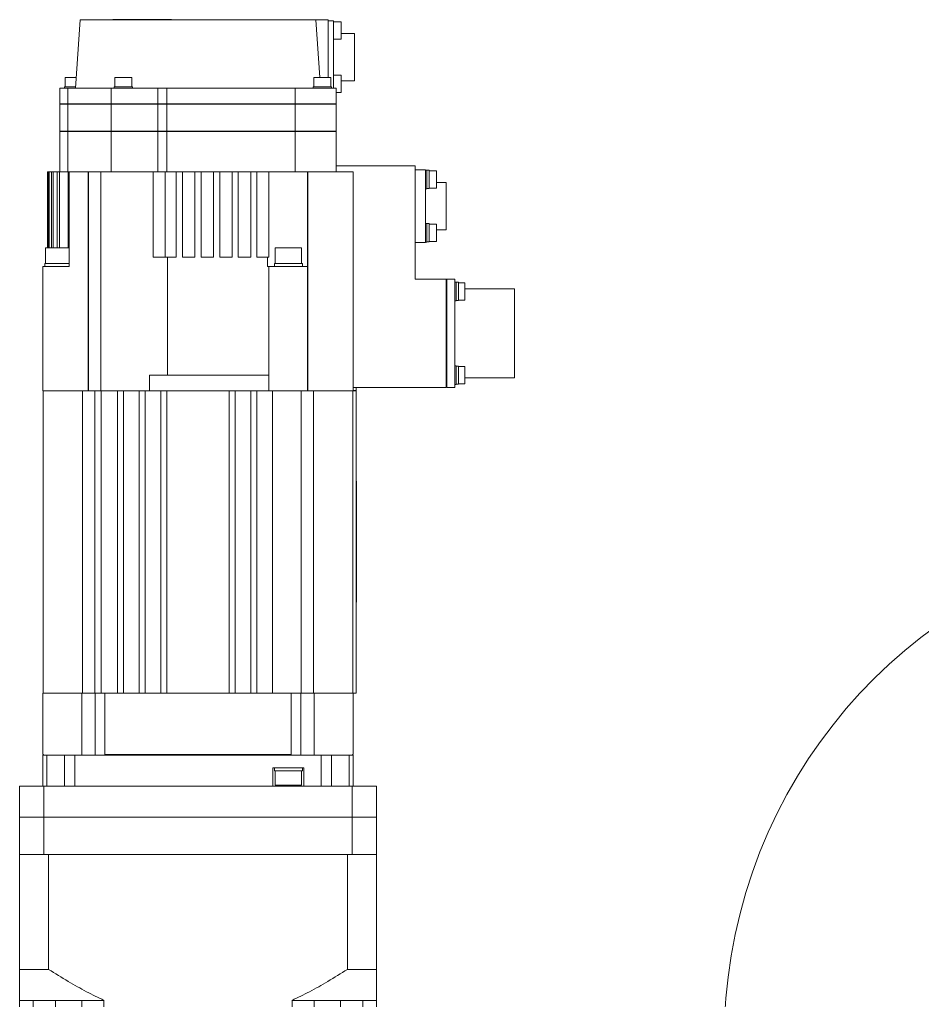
# Model space of a CAD drawing. Extents: x 500 to 100500, y -14500 to 21140.
# Drawn here: x 6119 to 6410, y -5158 to -4841.9 of the extents above; entities that cross this region are included whole.
import ezdxf

# ---------------------------------------------------------------- set-up
doc = ezdxf.new("R2010")
doc.units = 0
doc.linetypes.add('SLD-Solid', pattern=[0])
doc.layers.get('0').update_dxf_attribs({"linetype": 'CONTINUOUS'})
doc.layers.add('D', color=7, linetype='CONTINUOUS')
doc.layers.add('M06SMMF-001B', color=7, linetype='CONTINUOUS')
doc.layers.add('MODEL', color=7, linetype='SLD-Solid', lineweight=15)

# ---------------------------------------------------------------- blocks, each defined once
blk = doc.blocks.new('KZXCVASDF123')
at = {"color": 7, "linetype": 'Continuous', "lineweight": 18}
blk.add_arc((-58560.92, -66053.57, 21.36), 164, 90, 241.4079, dxfattribs=at)
blk = doc.blocks.new('KA$C03f0ad08')
at = {"layer": 'MODEL', "color": 4}
for p, q in [((104, 2151.6), (102.5, 2129.6)), ((180, 2151.6), (104, 2151.6)), ((114.5, 2151.7), (114.5, 2151.6)), ((114.5, 2151.7), (133.5, 2151.7)), ((133.5, 2151.7), (133.5, 2151.6)), ((181.26, 2133.05), (180, 2151.6)), ((180, 2151.6), (184, 2151.6)), ((184, 2133.05), (184, 2151.6)), ((185.7, 2151.3), (184, 2151.3)), ((185.7, 2151.3), (185.7, 2129.6)), ((188.1, 2151.03), (185.7, 2151.03)), ((188.1, 2151.03), (188.1, 2148.23)), ((188.1, 2148.23), (188.1, 2145.43)), ((192.4, 2147.25), (188.1, 2147.25)), ((192.4, 2147.25), (192.4, 2131.95)), ((185.7, 2145.43), (188.1, 2145.43)), ((188.1, 2133.77), (185.7, 2133.77)), ((188.1, 2133.77), (188.1, 2128.17)), ((99.18, 2133.05), (99.18, 2130.05)), ((99.18, 2133.05), (102.74, 2133.05)), ((115.17, 2133.05), (115.17, 2130.05)), ((115.17, 2133.05), (120.67, 2133.05)), ((120.67, 2130.05), (120.67, 2133.05)), ((179.32, 2133.05), (179.32, 2130.05)), ((179.32, 2133.05), (182.07, 2133.05)), ((182.07, 2133.05), (184.82, 2133.05)), ((184.82, 2130.05), (184.82, 2133.05)), ((188.1, 2131.95), (192.4, 2131.95)), ((97.5, 2129.6), (97.5, 2124.6)), ((97.5, 2129.6), (100, 2129.6)), ((98.98, 2130.05), (98.98, 2129.6)), ((98.98, 2130.05), (102.53, 2130.05)), ((100, 2129.6), (100, 2124.6)), ((100, 2129.6), (114, 2129.6)), ((114, 2129.6), (114, 2124.6)), ((114, 2129.6), (129, 2129.6)), ((114.97, 2130.05), (114.97, 2129.6)), ((114.97, 2130.05), (120.87, 2130.05)), ((120.87, 2129.6), (120.87, 2130.05)), ((129, 2129.6), (129, 2124.6)), ((129, 2129.6), (132, 2129.6)), ((132, 2129.6), (132, 2124.6)), ((132, 2129.6), (173.3, 2129.6)), ((173.3, 2129.6), (173.3, 2124.6)), ((173.3, 2129.6), (186.5, 2129.6)), ((179.12, 2130.05), (179.12, 2129.6)), ((179.12, 2130.05), (182.07, 2130.05)), ((182.07, 2130.05), (185.02, 2130.05)), ((185.02, 2129.6), (185.02, 2130.05)), ((186.5, 2129.6), (186.5, 2124.6)), ((186.5, 2128.17), (188.1, 2128.17)), ((100, 2124.6), (97.5, 2124.6)), ((97.5, 2124.5), (97.5, 2115.7)), ((100, 2124.5), (97.5, 2124.5)), ((114, 2124.6), (100, 2124.6)), ((100, 2124.5), (100, 2115.7)), ((114, 2124.5), (100, 2124.5)), ((101.5, 2124.6), (101.5, 2124.5)), ((129, 2124.6), (114, 2124.6)), ((114, 2124.5), (114, 2115.7)), ((129, 2124.5), (114, 2124.5)), ((132, 2124.6), (129, 2124.6)), ((129, 2124.5), (129, 2115.7)), ((132, 2124.5), (129, 2124.5)), ((173.3, 2124.6), (132, 2124.6)), ((132, 2124.5), (132, 2115.7)), ((173.3, 2124.5), (132, 2124.5)), ((186.5, 2124.6), (173.3, 2124.6)), ((173.3, 2124.5), (173.3, 2115.7)), ((186.5, 2124.5), (173.3, 2124.5)), ((182.5, 2124.5), (182.5, 2124.6)), ((186.5, 2124.5), (186.5, 2115.7)), ((97.5, 2115.7), (100, 2115.7)), ((97.5, 2102.6), (97.5, 2115.6)), ((100, 2115.6), (97.5, 2115.6)), ((100, 2115.7), (114, 2115.7)), ((100, 2115.6), (100, 2102.6)), ((114, 2115.6), (100, 2115.6)), ((101.5, 2115.7), (101.5, 2115.6)), ((114, 2115.7), (129, 2115.7)), ((114, 2102.6), (114, 2115.6)), ((129, 2115.6), (114, 2115.6)), ((129, 2115.7), (132, 2115.7)), ((129, 2102.6), (129, 2115.6)), ((132, 2115.6), (129, 2115.6)), ((132, 2115.7), (173.3, 2115.7)), ((132, 2102.6), (132, 2115.6)), ((173.3, 2115.6), (132, 2115.6)), ((173.3, 2115.7), (186.5, 2115.7)), ((173.3, 2115.6), (173.3, 2102.6)), ((186.5, 2115.6), (173.3, 2115.6)), ((182.5, 2115.6), (182.5, 2115.7)), ((186.5, 2102.6), (186.5, 2115.6)), ((93.5, 2102.6), (93.5, 2078.1)), ((93.51, 2102.6), (93.5, 2102.6)), ((93.51, 2102.6), (93.51, 2078.1)), ((93.76, 2102.6), (93.51, 2102.6)), ((93.76, 2078.1), (93.76, 2102.6)), ((94.01, 2102.6), (93.76, 2102.6)), ((94.01, 2102.6), (94.01, 2078.1)), ((94.76, 2102.6), (94.01, 2102.6)), ((94.76, 2078.1), (94.76, 2102.6)), ((95.27, 2102.6), (94.76, 2102.6)), ((95.27, 2102.6), (95.27, 2078.1)), ((96.58, 2102.6), (95.27, 2102.6)), ((96.58, 2078.1), (96.58, 2102.6)), ((97.38, 2102.6), (96.58, 2102.6)), ((97.38, 2102.6), (97.38, 2078.1)), ((100.1, 2102.6), (97.38, 2102.6)), ((100.1, 2078.1), (100.1, 2102.6)), ((100.45, 2102.6), (100.1, 2102.6)), ((100.45, 2072.1), (100.45, 2102.6)), ((106.59, 2102.6), (100.45, 2102.6)), ((106.59, 2102.6), (106.59, 2032.1)), ((106.7, 2102.6), (106.59, 2102.6)), ((106.7, 2102.6), (106.7, 2032.1)), ((110.7, 2102.6), (106.7, 2102.6)), ((110.7, 2032.1), (110.7, 2102.6)), ((127.57, 2102.6), (110.7, 2102.6)), ((127.57, 2102.6), (127.57, 2075.1)), ((131.37, 2102.6), (127.57, 2102.6)), ((131.37, 2075.1), (131.37, 2102.6)), ((135, 2102.6), (131.37, 2102.6)), ((135, 2075.1), (135, 2102.6)), ((137, 2102.6), (135, 2102.6)), ((137, 2102.6), (137, 2075.1)), ((141, 2102.6), (137, 2102.6)), ((141, 2075.1), (141, 2102.6)), ((143, 2102.6), (141, 2102.6)), ((143, 2102.6), (143, 2075.1)), ((147, 2102.6), (143, 2102.6)), ((147, 2075.1), (147, 2102.6)), ((149, 2102.6), (147, 2102.6)), ((149, 2102.6), (149, 2075.1)), ((153, 2102.6), (149, 2102.6)), ((153, 2075.1), (153, 2102.6)), ((155, 2102.6), (153, 2102.6)), ((155, 2102.6), (155, 2075.1)), ((159, 2102.6), (155, 2102.6)), ((159, 2075.1), (159, 2102.6)), ((161, 2102.6), (159, 2102.6)), ((161, 2102.6), (161, 2075.1)), ((164.8, 2102.6), (161, 2102.6)), ((164.8, 2075.1), (164.8, 2102.6)), ((177.3, 2102.6), (164.8, 2102.6)), ((177.3, 2072.1), (177.3, 2102.6)), ((177.41, 2102.6), (177.3, 2102.6)), ((177.41, 2102.6), (177.41, 2032.1)), ((192, 2102.6), (177.41, 2102.6)), ((212, 2104.6), (186.5, 2104.6)), ((192, 2102.6), (192, 2032.1)), ((212, 2104.6), (212, 2068.1)), ((215.3, 2103.3), (212, 2103.3)), ((215.3, 2103.3), (215.3, 2079.9)), ((215.8, 2103.2), (215.3, 2103.2)), ((215.8, 2097.2), (215.8, 2103.2)), ((216.5, 2103.15), (215.8, 2103.15)), ((216.5, 2103.15), (216.5, 2097.25)), ((218.9, 2103), (216.5, 2103)), ((218.9, 2103), (218.9, 2097.4)), ((222, 2099.25), (218.9, 2099.25)), ((222, 2083.95), (222, 2099.25)), ((215.3, 2097.2), (215.8, 2097.2)), ((215.8, 2097.25), (216.5, 2097.25)), ((216.5, 2097.4), (218.9, 2097.4)), ((215.8, 2086), (215.3, 2086)), ((215.8, 2080), (215.8, 2086)), ((216.5, 2085.95), (215.8, 2085.95)), ((216.5, 2085.95), (216.5, 2080.05)), ((218.9, 2085.8), (216.5, 2085.8)), ((218.9, 2085.8), (218.9, 2080.2)), ((218.9, 2083.95), (222, 2083.95)), ((215.3, 2080), (215.8, 2080)), ((215.8, 2080.05), (216.5, 2080.05)), ((216.5, 2080.2), (218.9, 2080.2)), ((92.88, 2078.1), (92.88, 2073.1)), ((92.88, 2078.1), (100.45, 2078.1)), ((166.89, 2078.1), (166.89, 2073.1)), ((166.89, 2078.1), (175.39, 2078.1)), ((175.39, 2073.1), (175.39, 2078.1)), ((215.3, 2079.9), (212, 2079.9)), ((132.2, 2075.1), (127.57, 2075.1)), ((132.2, 2037.1), (132.2, 2075.1)), ((135, 2075.1), (132.2, 2075.1)), ((141, 2075.1), (137, 2075.1)), ((147, 2075.1), (143, 2075.1)), ((153, 2075.1), (149, 2075.1)), ((159, 2075.1), (155, 2075.1)), ((164.39, 2075.1), (161, 2075.1)), ((164.39, 2072.1), (164.39, 2075.1)), ((164.8, 2075.1), (164.39, 2075.1)), ((92, 2072.1), (92, 2032.1)), ((92, 2072.1), (100.45, 2072.1)), ((92.63, 2073.1), (92.63, 2072.1)), ((92.63, 2073.1), (100.45, 2073.1)), ((164.39, 2072.1), (164.8, 2072.1)), ((164.8, 2072.1), (164.8, 2032.1)), ((164.8, 2072.1), (177.3, 2072.1)), ((166.64, 2073.1), (166.64, 2072.1)), ((166.64, 2073.1), (175.64, 2073.1)), ((175.64, 2072.1), (175.64, 2073.1)), ((177.3, 2072.1), (177.3, 2032.1)), ((222, 2068.1), (212, 2068.1)), ((222, 2033.1), (222, 2068.1)), ((222.2, 2068), (222, 2068)), ((224.76, 2068.1), (222.2, 2068.1)), ((222.2, 2068.1), (222.2, 2033.1)), ((224.76, 2068.1), (224.76, 2033.1)), ((225.26, 2067.08), (224.76, 2067.08)), ((225.26, 2067.08), (225.26, 2064.08)), ((225.96, 2067.03), (225.26, 2067.03)), ((225.96, 2067.03), (225.96, 2064.08)), ((227.96, 2066.83), (225.96, 2066.83)), ((227.96, 2066.83), (227.96, 2064.08)), ((244, 2064.9), (227.96, 2064.9)), ((244, 2064.9), (244, 2036.3)), ((224.76, 2061.08), (225.26, 2061.08)), ((225.26, 2064.08), (225.26, 2061.08)), ((225.26, 2061.13), (225.96, 2061.13)), ((225.96, 2064.08), (225.96, 2061.13)), ((225.96, 2061.33), (227.96, 2061.33)), ((227.96, 2064.08), (227.96, 2061.33)), ((225.26, 2040.11), (224.76, 2040.11)), ((225.26, 2040.11), (225.26, 2034.11)), ((225.96, 2040.06), (225.26, 2040.06)), ((225.96, 2040.06), (225.96, 2034.16)), ((227.96, 2039.86), (225.96, 2039.86)), ((227.96, 2039.86), (227.96, 2034.36)), ((126.39, 2037.1), (126.39, 2032.1)), ((126.39, 2037.1), (164.8, 2037.1)), ((227.96, 2036.3), (244, 2036.3)), ((222, 2033.1), (192, 2033.1)), ((193, 2033.1), (193, 2032.2)), ((222.2, 2033.2), (222, 2033.2)), ((224.76, 2033.1), (222.2, 2033.1)), ((224.76, 2034.11), (225.26, 2034.11)), ((225.26, 2034.16), (225.96, 2034.16)), ((225.96, 2034.36), (227.96, 2034.36)), ((92, 2032.1), (106.59, 2032.1)), ((92.1, 2032.1), (92.1, 1934.6)), ((104.79, 1934.6), (104.79, 2032.1)), ((106.59, 2032.1), (106.7, 2032.1)), ((106.84, 2032.1), (106.7, 2032.1)), ((108.75, 2032.1), (106.84, 2032.1)), ((110.75, 2032.1), (108.75, 2032.1)), ((108.75, 2032.1), (108.75, 1934.6)), ((110.75, 2032.1), (110.75, 1934.6)), ((110.75, 2032.1), (116, 2032.1)), ((116, 2032.1), (116, 1934.6)), ((118, 2032.1), (116, 2032.1)), ((118, 2032.1), (118, 1934.6)), ((118, 2032.1), (123, 2032.1)), ((125, 2032.1), (123, 2032.1)), ((123, 2032.1), (123, 1934.6)), ((125, 2032.1), (125, 1934.6)), ((125, 2032.1), (126.39, 2032.1)), ((126.39, 2032.1), (130, 2032.1)), ((132, 2032.1), (130, 2032.1)), ((130, 2032.1), (130, 1934.6)), ((132, 2032.1), (152, 2032.1)), ((132, 2032.1), (132, 1934.6)), ((152, 2032.1), (152, 1934.6)), ((154, 2032.1), (152, 2032.1)), ((154, 2032.1), (159, 2032.1)), ((154, 2032.1), (154, 1934.6)), ((161, 2032.1), (159, 2032.1)), ((159, 2032.1), (159, 1934.6)), ((161, 2032.1), (164.8, 2032.1)), ((161, 2032.1), (161, 1934.6)), ((164.8, 2032.1), (177.3, 2032.1)), ((166, 2032.1), (166, 1934.6)), ((175.25, 2032.1), (175.25, 1934.6)), ((177.3, 2032.1), (177.41, 2032.1)), ((179.21, 2032.1), (177.41, 2032.1)), ((179.21, 2032.1), (179.21, 1934.6)), ((191.9, 2032.1), (179.21, 2032.1)), ((191.9, 2032.1), (191.9, 1934.6)), ((192, 2032.1), (191.9, 2032.1)), ((193, 2032.2), (192, 2032.2)), ((192, 2032.1), (193, 2032.1)), ((193, 2032.1), (193, 1934.6)), ((193.1, 2002.9), (193, 2002.9)), ((193.1, 2002.9), (193.1, 1963.9)), ((193.1, 1963.9), (193, 1963.9)), ((92, 1934.6), (92, 1914.8)), ((92, 1934.6), (92.1, 1934.6)), ((92.1, 1934.6), (104.66, 1934.6)), ((104.56, 1934.6), (104.56, 1914.6)), ((104.66, 1934.6), (108.75, 1934.6)), ((108.75, 1934.6), (110.75, 1934.6)), ((108.86, 1914.6), (108.86, 1934.6)), ((110.75, 1934.6), (112, 1934.6)), ((112, 1934.6), (112, 1914.8)), ((112, 1934.6), (172, 1934.6)), ((172, 1934.6), (172, 1914.8)), ((172, 1934.6), (172.03, 1934.6)), ((172.03, 1934.6), (175.25, 1934.6)), ((175.14, 1934.6), (175.14, 1914.6)), ((175.25, 1934.6), (179.34, 1934.6)), ((179.34, 1934.6), (191.9, 1934.6)), ((179.44, 1914.6), (179.44, 1934.6)), ((191.9, 1934.6), (192, 1934.6)), ((192, 1934.6), (192, 1914.8)), ((193, 1934.6), (192, 1934.6)), ((92.2, 1914.8), (92, 1914.8)), ((92, 1904.6), (92, 1914.6)), ((92, 1914.6), (93.25, 1914.6)), ((92.2, 1914.6), (92.2, 1914.8)), ((93.25, 1914.6), (93.25, 1904.6)), ((99.01, 1914.6), (93.25, 1914.6)), ((99.01, 1904.6), (99.01, 1914.6)), ((99.01, 1914.6), (102.31, 1914.6)), ((102.31, 1914.6), (102.31, 1904.6)), ((181.69, 1914.6), (102.31, 1914.6)), ((111.95, 1914.8), (111.95, 1914.6)), ((112, 1914.8), (111.95, 1914.8)), ((172, 1914.8), (112, 1914.8)), ((172.05, 1914.8), (172, 1914.8)), ((172.05, 1914.6), (172.05, 1914.8)), ((181.69, 1904.6), (181.69, 1914.6)), ((181.69, 1914.6), (184.99, 1914.6)), ((184.99, 1914.6), (184.99, 1904.6)), ((190.75, 1914.6), (184.99, 1914.6)), ((190.75, 1904.6), (190.75, 1914.6)), ((190.75, 1914.6), (192, 1914.6)), ((191.8, 1914.8), (191.8, 1914.6)), ((192, 1914.8), (191.8, 1914.8)), ((192, 1914.6), (192, 1904.6)), ((176.14, 1910.6), (166.14, 1910.6)), ((166.14, 1910.6), (166.14, 1904.6)), ((166.64, 1910.6), (166.64, 1909.6)), ((175.64, 1909.6), (166.64, 1909.6)), ((166.89, 1909.6), (166.89, 1905)), ((175.39, 1905), (175.39, 1909.6)), ((175.64, 1909.6), (175.64, 1910.6)), ((176.14, 1910.6), (176.14, 1904.6)), ((84.5, 1904.6), (92.3, 1904.6)), ((84.5, 1904.6), (84.5, 1894.6)), ((92.3, 1894.6), (92.3, 1904.6)), ((92.3, 1904.6), (191.7, 1904.6)), ((171.14, 1905), (166.89, 1905)), ((175.39, 1905), (171.14, 1905)), ((191.7, 1904.6), (199.5, 1904.6)), ((191.7, 1904.6), (191.7, 1894.6)), ((199.5, 1894.6), (199.5, 1904.6)), ((84.5, 1894.6), (92.3, 1894.6)), ((84.5, 1894.6), (84.5, 1882.6)), ((92.3, 1894.6), (191.7, 1894.6)), ((92.3, 1882.6), (92.3, 1894.6)), ((191.7, 1894.6), (199.5, 1894.6)), ((191.7, 1894.6), (191.7, 1882.6)), ((199.5, 1882.6), (199.5, 1894.6)), ((84.5, 1882.6), (92.3, 1882.6)), ((84.5, 1845.6), (84.5, 1882.6)), ((92.13, 1882.6), (92.04, 1882.6)), ((92.3, 1882.6), (191.7, 1882.6)), ((93.85, 1882.6), (190.15, 1882.6)), ((93.85, 1845.6), (93.85, 1882.6)), ((190.15, 1845.6), (190.15, 1882.6)), ((191.7, 1882.6), (199.5, 1882.6)), ((199.5, 1845.6), (199.5, 1882.6)), ((84.5, 1845.6), (93.85, 1845.6)), ((190.15, 1845.6), (199.5, 1845.6)), ((84.5, 1835.6), (88.88, 1835.6)), ((84.5, 1821.6), (84.5, 1835.6)), ((104.54, 1835.6), (88.88, 1835.6)), ((88.88, 1821.6), (88.88, 1835.6)), ((96.04, 1821.6), (96.04, 1835.6)), ((104.54, 1835.6), (111.69, 1835.6)), ((104.54, 1821.6), (104.54, 1835.6)), ((111.69, 1821.6), (111.69, 1835.6)), ((172.31, 1821.6), (172.31, 1835.6)), ((172.31, 1835.6), (179.46, 1835.6)), ((179.46, 1835.6), (195.12, 1835.6)), ((179.46, 1821.6), (179.46, 1835.6)), ((187.96, 1821.6), (187.96, 1835.6)), ((195.12, 1835.6), (199.5, 1835.6)), ((195.12, 1821.6), (195.12, 1835.6)), ((199.5, 1821.6), (199.5, 1835.6))]:
    blk.add_line(p, q, dxfattribs=at)
for points, knots in [([(84.5, 1835.6), (84.5, 1836.51), (84.5, 1838.42), (84.5, 1841.77), (84.5, 1844.29), (84.5, 1845.6)], [0, 0, 0, 0, 0.306424, 0.638137, 1, 1, 1, 1]), ([(93.85, 1845.6), (95.94, 1844.28), (99.96, 1841.77), (105.91, 1838.41), (109.82, 1836.51), (111.69, 1835.6)], [0, 0, 0, 0, 0.36299, 0.69464, 1, 1, 1, 1]), ([(172.31, 1835.6), (174.19, 1836.51), (178.11, 1838.42), (184.05, 1841.77), (188.06, 1844.29), (190.15, 1845.6)], [0, 0, 0, 0, 0.306436, 0.638149, 1, 1, 1, 1]), ([(199.5, 1845.6), (199.5, 1844.28), (199.5, 1841.77), (199.5, 1838.41), (199.5, 1836.51), (199.5, 1835.6)], [0, 0, 0, 0, 0.362975, 0.694626, 1, 1, 1, 1])]:
    blk.add_open_spline(points, degree=3, knots=knots, dxfattribs=at)

msp = doc.modelspace()

# ---------------------------------------------------------------- block references
at = {"layer": 'D', "color": 1}
msp.add_blockref('KZXCVASDF123', (65071.07, 60883.04, -31.83), dxfattribs=at)
at = {"layer": 'M06SMMF-001B'}
msp.add_blockref('KA$C03f0ad08', (6034.5, -6993.64, -10.47), dxfattribs=at)

doc.saveas('drawing.dxf')
